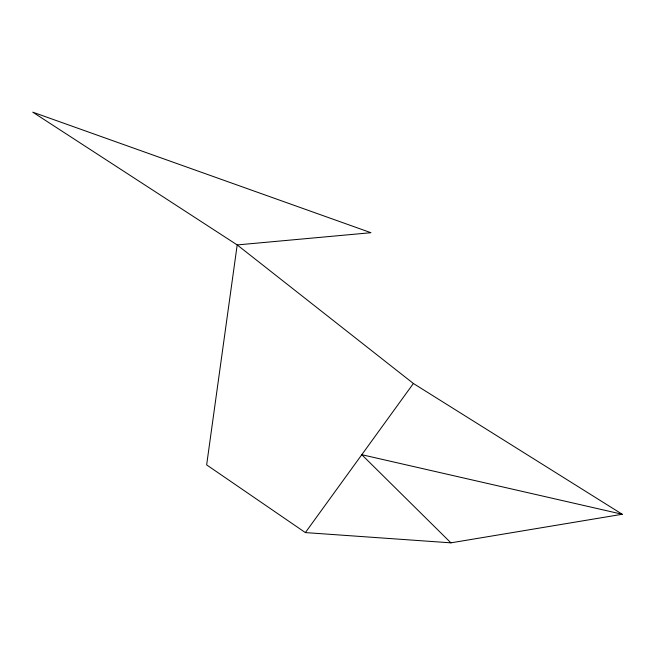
<?xml version="1.0" encoding="UTF-8"?>
<svg xmlns="http://www.w3.org/2000/svg" width="655" height="655" viewBox="0 0 655 655"><rect width="100%" height="100%" fill="white"/><g stroke="black" fill="none" stroke-linecap="round" stroke-linejoin="round"><path stroke-width="0.98" d="M305.369 532.589L413.387 383.486L622.25 514.265L450.91 542.839L305.369 532.589L206.644 464.894L237.192 244.929L32.75 112.161L370.943 232.713L237.192 244.929L413.387 383.486M622.25 514.265L361.797 454.701L450.91 542.839"/></g></svg>
